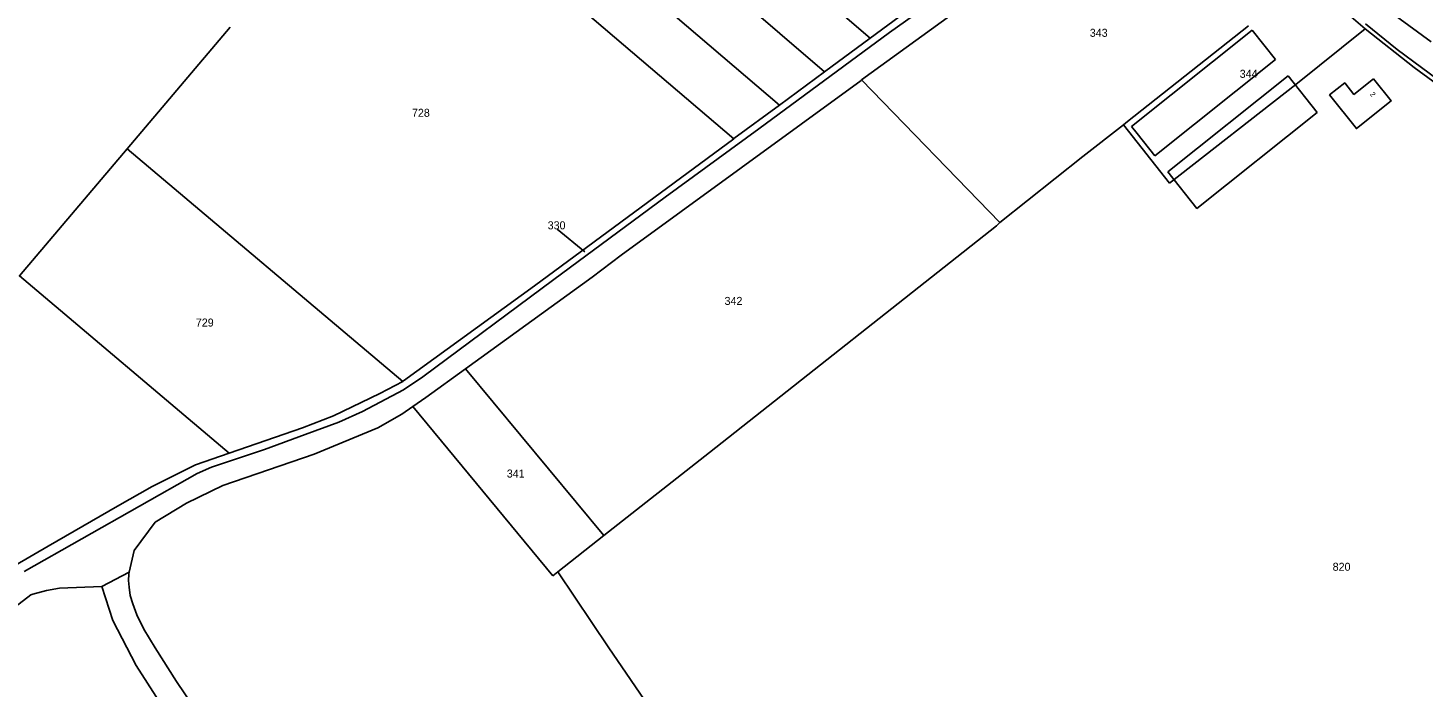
# Model space of a CAD drawing. Extents: x 191922 to 199923, y 328959 to 333350.
# Drawn here: x 193901.9 to 194372.6, y 330553.4 to 330775.8 of the extents above; entities that cross this region are included whole.
import ezdxf

# ---------------------------------------------------------------- set-up
doc = ezdxf.new("R2010")
doc.units = 0
for name, color, linetype in [('bouwvlak', 7, 'Continuous'), ('enkelbestemming', 7, 'Continuous'), ('Level 11', 7, 'Continuous'), ('Level 6', 7, 'Continuous'), ('maatvoering - maximum aantal wooneenheden', 7, 'Continuous'), ('recreatiewoning', 7, 'Continuous')]:
    doc.layers.add(name, color=color, linetype=linetype)

msp = doc.modelspace()

# ---------------------------------------------------------------- linework, layer by layer
at = {"layer": 'bouwvlak'}
msp.add_line((194080.46, 330707.92), (194089.83, 330700.21), dxfattribs=at)
at = {"layer": 'Level 11'}
msp.add_line((193926.86, 330587.31), (193936.05, 330592.24), dxfattribs=at)
msp.add_line((193926.86, 330587.31), (193936.05, 330592.24), dxfattribs=at)
for points in [[(193966.39, 330534.23), (193952.11, 330555.29), (193944.91, 330566.64), (193941.06, 330572.97), (193938.68, 330577.8), (193937.28, 330581.52), (193936.47, 330584.36), (193936.12, 330587.18), (193935.88, 330589.37), (193936.01, 330591.5), (193936.05, 330592.24)], [(193966.39, 330534.23), (193952.11, 330555.29), (193944.91, 330566.64), (193941.06, 330572.97), (193938.68, 330577.8), (193937.28, 330581.52), (193936.47, 330584.36), (193936.12, 330587.18), (193935.88, 330589.37), (193936.01, 330591.5), (193936.05, 330592.24)], [(193692.31, 330428), (193707.52, 330437.13), (193737.77, 330457.01), (193749.9, 330464.45), (193760.66, 330471.17), (193776.55, 330480.95), (193801.92, 330499.39), (193882.83, 330569.19), (193902.93, 330584.51), (193903.58, 330584.77), (193908.18, 330585.96), (193912.56, 330586.79), (193926.86, 330587.31)], [(193692.31, 330428), (193707.52, 330437.13), (193737.77, 330457.01), (193749.9, 330464.45), (193760.66, 330471.17), (193776.55, 330480.95), (193801.92, 330499.39), (193882.83, 330569.19), (193902.93, 330584.51), (193903.58, 330584.77), (193908.18, 330585.96), (193912.56, 330586.79), (193926.86, 330587.31)]]:
    msp.add_lwpolyline(points, dxfattribs=at)
at = {"layer": 'Level 6'}
for p, q in [((194036.43, 330851.51), (194155.46, 330749.75)), ((194022.82, 330838.3), (194140.06, 330738.4)), ((194108, 330839.33), (194186.1, 330772.33)), ((194183.18, 330758.21), (194233.46, 330794.72)), ((194221.09, 330794.54), (194192.65, 330774.21)), ((194333.67, 330792.24), (194353.03, 330775.49)), ((194360.3, 330782.14), (194375.35, 330771.11)), ((194353.16, 330777.2), (194363.84, 330768.49)), ((193970.19, 330776.04), (193935.43, 330735.03)), ((194192.65, 330774.21), (194148.47, 330741.75)), ((194170.7, 330760.98), (194186.1, 330772.33)), ((194272.93, 330744.23), (194313.74, 330776.49)), ((194329.66, 330756.73), (194353.03, 330775.49)), ((194353.03, 330775.49), (194369.58, 330762.45)), ((194363.84, 330768.49), (194380.25, 330756.31)), ((194155.46, 330749.75), (194170.7, 330760.98)), ((194183.09, 330758.05), (194183.18, 330758.21)), ((194183.18, 330758.21), (194229.81, 330710.14)), ((194287.11, 330723.42), (194329.66, 330756.73)), ((194271.53, 330743.12), (194272.93, 330744.23)), ((194148.47, 330741.75), (194116.87, 330718.67)), ((194271.53, 330743.12), (194287.11, 330723.42)), ((193935.43, 330735.03), (194028.39, 330656.55)), ((194116.87, 330718.67), (194079.38, 330690.88)), ((194131.92, 330632.61), (194228.7, 330709.06)), ((194228.7, 330709.06), (194229.81, 330710.14)), ((194079.38, 330690.88), (194035.13, 330658.08)), ((194049.61, 330660.8), (194092.24, 330691.66)), ((194036.21, 330651.07), (194049.61, 330660.8)), ((194049.61, 330660.8), (194096.18, 330604.51)), ((194035.13, 330658.08), (194028.61, 330653.66)), ((194028.61, 330653.66), (194014.8, 330646.35)), ((194031.75, 330648.06), (194036.21, 330651.07)), ((194014.8, 330646.35), (194006.83, 330642.78)), ((194031.75, 330648.06), (194079, 330590.94)), ((194006.83, 330642.78), (193995.51, 330638.61)), ((193995.51, 330638.61), (193981.8, 330633.62)), ((193981.8, 330633.62), (193963.83, 330627.58)), ((194131.92, 330632.61), (194096.18, 330604.51)), ((193963.83, 330627.58), (193958.98, 330625.5)), ((193958.98, 330625.5), (193900.69, 330592.46)), ((193944.85, 330609.07), (193955.46, 330615.46)), ((194096.18, 330604.51), (194080.69, 330592.27)), ((194079, 330590.94), (194080.69, 330592.27)), ((193938.42, 330560.72), (193952.61, 330538.68))]:
    msp.add_line(p, q, dxfattribs=at)
for points in [[(194170.7, 330760.98), (194096.14, 330825.1), (194101.22, 330831.2)], [(194186.1, 330772.33), (194207.83, 330788.35), (194212.75, 330791.79)], [(194092.24, 330691.66), (194102.06, 330699.08), (194183.09, 330758.05)], [(194369.58, 330762.45), (194385.09, 330751.07), (194423.1, 330727.17), (194448.5, 330711.63), (194480.46, 330692.6)], [(194140.06, 330738.4), (194140.12, 330738.45), (194155.46, 330749.75)], [(194229.81, 330710.14), (194257.85, 330732.39), (194271.53, 330743.12)], [(193969.88, 330632.37), (193899.08, 330692.14), (193935.43, 330735.03)], [(194028.39, 330656.55), (194028.64, 330656.68), (194072.85, 330688.82), (194140.06, 330738.4)], [(193969.88, 330632.37), (193994.55, 330640.92), (194005.05, 330644.91), (194020.69, 330652.46), (194028.39, 330656.55)], [(193955.46, 330615.46), (193967.74, 330621.44), (193998.53, 330632.04), (194020, 330640.88), (194028.09, 330645.49), (194031.75, 330648.06)], [(193897.79, 330594.61), (193908.78, 330600.97), (193932.14, 330614.43), (193943.85, 330621.11), (193958.46, 330628.41), (193969.88, 330632.37)], [(193936.05, 330592.24), (193937.78, 330599.54), (193944.85, 330609.07)], [(194080.69, 330592.27), (194097.92, 330566.71), (194142.47, 330501.6), (194159.56, 330477.68)], [(193926.86, 330587.31), (193930.55, 330575.86), (193938.42, 330560.72)]]:
    msp.add_lwpolyline(points, dxfattribs=at)
at = {"layer": 'recreatiewoning'}
for p, q in [((194314.96, 330774.97), (194274.28, 330742.52)), ((194314.96, 330774.97), (194322.79, 330765.09)), ((194282.12, 330732.62), (194322.79, 330765.09)), ((194286.56, 330727.19), (194327.07, 330759.61)), ((194327.07, 330759.61), (194336.9, 330747.29))]:
    msp.add_line(p, q, dxfattribs=at)
for points in [[(194355.93, 330758.57), (194349.27, 330753.34), (194346.17, 330757.22), (194341.07, 330753.19), (194350.11, 330741.84), (194361.83, 330751.13), (194355.93, 330758.57)], [(194286.56, 330727.19), (194296.32, 330714.86), (194336.9, 330747.29)], [(194274.28, 330742.52), (194276.14, 330740.18), (194282.12, 330732.62)]]:
    msp.add_lwpolyline(points, dxfattribs=at)

# ---------------------------------------------------------------- texts
at = {"layer": 'enkelbestemming'}
for s, p in [('343', (194260.17, 330772.77)), ('344', (194310.75, 330758.94)), ('728', (194031.5, 330745.79)), ('330', (194077.28, 330707.84)), ('342', (194136.96, 330682.34)), ('729', (193958.58, 330675.04)), ('341', (194063.49, 330624.11)), ('820', (194342.12, 330592.66))]:
    msp.add_text(s, height=2.7, rotation=0, dxfattribs=at).set_placement(p)
at = {"layer": 'maatvoering - maximum aantal wooneenheden'}
msp.add_text('2', height=1.75, rotation=308.418, dxfattribs=at).set_placement((194354.57, 330753.37))

doc.saveas('drawing.dxf')
